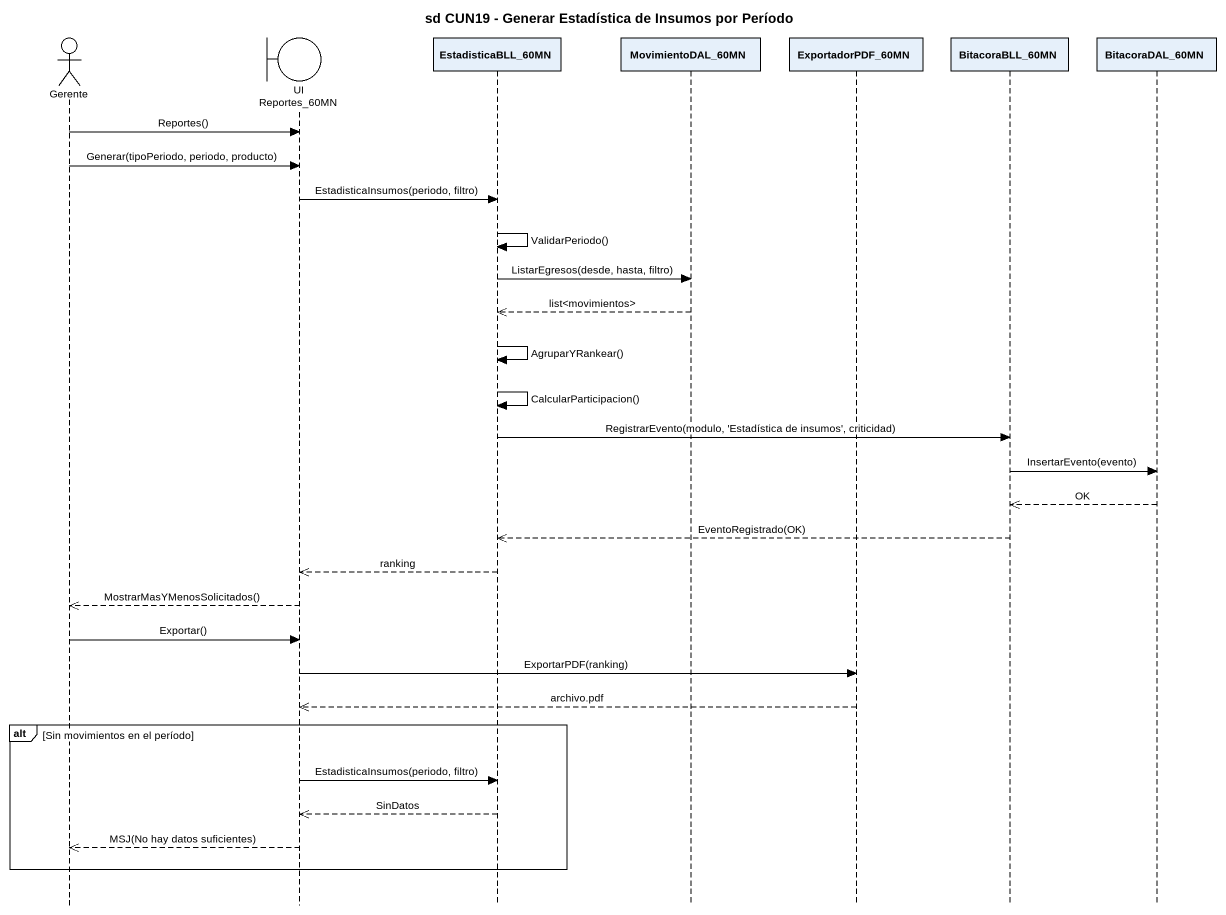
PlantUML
@startuml
title sd CUN19 - Generar Estadística de Insumos por Período
hide footbox
actor Gerente
boundary "UI Reportes_60MN" as UI_Reportes_60MN
participant EstadisticaBLL_60MN
participant MovimientoDAL_60MN
participant ExportadorPDF_60MN
participant BitacoraBLL_60MN
participant BitacoraDAL_60MN

Gerente -> UI_Reportes_60MN : Reportes()
Gerente -> UI_Reportes_60MN : Generar(tipoPeriodo, periodo, producto)
UI_Reportes_60MN -> EstadisticaBLL_60MN : EstadisticaInsumos(periodo, filtro)
EstadisticaBLL_60MN -> EstadisticaBLL_60MN : ValidarPeriodo()
EstadisticaBLL_60MN -> MovimientoDAL_60MN : ListarEgresos(desde, hasta, filtro)
MovimientoDAL_60MN -->> EstadisticaBLL_60MN : list<movimientos>
EstadisticaBLL_60MN -> EstadisticaBLL_60MN : AgruparYRankear()
EstadisticaBLL_60MN -> EstadisticaBLL_60MN : CalcularParticipacion()
EstadisticaBLL_60MN -> BitacoraBLL_60MN : RegistrarEvento(modulo, 'Estadística de insumos', criticidad)
BitacoraBLL_60MN -> BitacoraDAL_60MN : InsertarEvento(evento)
BitacoraDAL_60MN -->> BitacoraBLL_60MN : OK
BitacoraBLL_60MN -->> EstadisticaBLL_60MN : EventoRegistrado(OK)
EstadisticaBLL_60MN -->> UI_Reportes_60MN : ranking
UI_Reportes_60MN -->> Gerente : MostrarMasYMenosSolicitados()
Gerente -> UI_Reportes_60MN : Exportar()
UI_Reportes_60MN -> ExportadorPDF_60MN : ExportarPDF(ranking)
ExportadorPDF_60MN -->> UI_Reportes_60MN : archivo.pdf
alt Sin movimientos en el período
  UI_Reportes_60MN -> EstadisticaBLL_60MN : EstadisticaInsumos(periodo, filtro)
  EstadisticaBLL_60MN -->> UI_Reportes_60MN : SinDatos
  UI_Reportes_60MN -->> Gerente : MSJ(No hay datos suficientes)
end
@enduml
